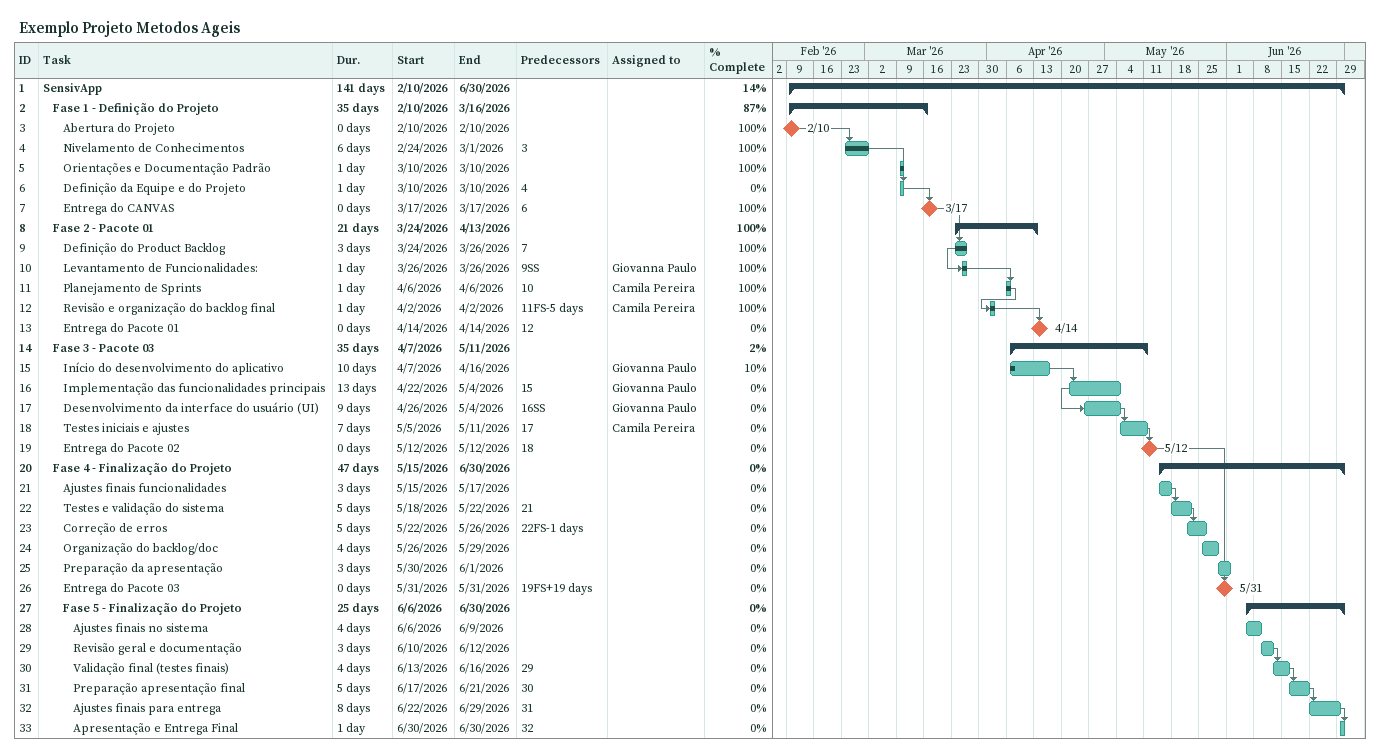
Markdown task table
Exemplo Projeto Metodos Ageis

| ID | Level | Task | Duration | Start | Finish | Predecessors | Resources | % complete |
|---|---|---|---|---|---|---|---|---|
| 1 | 1 | **SensivApp** | 141d | 2026-02-10 | 2026-06-30 |  |  | 14 |
| 2 | 2 | **Fase 1 - Definição do Projeto** | 35d | 2026-02-10 | 2026-03-16 |  |  | 87 |
| 3 | 3 | Abertura do Projeto | 0d | 2026-02-10 | 2026-02-10 |  |  | 100 |
| 4 | 3 | Nivelamento de Conhecimentos | 6d | 2026-02-24 | 2026-03-01 | 3 |  | 100 |
| 5 | 3 | Orientações e Documentação Padrão | 1d | 2026-03-10 | 2026-03-10 |  |  | 100 |
| 6 | 3 | Definição da Equipe e do Projeto | 1d | 2026-03-10 | 2026-03-10 | 4 |  | 0 |
| 7 | 3 | Entrega do CANVAS | 0d | 2026-03-17 | 2026-03-17 | 6 |  | 100 |
| 8 | 2 | **Fase 2 - Pacote 01** | 21d | 2026-03-24 | 2026-04-13 |  |  | 100 |
| 9 | 3 | Definição do Product Backlog | 3d | 2026-03-24 | 2026-03-26 | 7 |  | 100 |
| 10 | 3 | Levantamento de Funcionalidades: | 1d | 2026-03-26 | 2026-03-26 | 9SS | Giovanna Paulo | 100 |
| 11 | 3 | Planejamento de Sprints | 1d | 2026-04-06 | 2026-04-06 | 10 | Camila Pereira | 100 |
| 12 | 3 | Revisão e organização do backlog final | 1d | 2026-04-02 | 2026-04-02 | 11FS-5d | Camila Pereira | 100 |
| 13 | 3 | Entrega do Pacote 01 | 0d | 2026-04-14 | 2026-04-14 | 12 |  | 0 |
| 14 | 2 | **Fase 3 - Pacote 03** | 35d | 2026-04-07 | 2026-05-11 |  |  | 2 |
| 15 | 3 | Início do desenvolvimento do aplicativo | 10d | 2026-04-07 | 2026-04-16 |  | Giovanna Paulo | 10 |
| 16 | 3 | Implementação das funcionalidades principais | 13d | 2026-04-22 | 2026-05-04 | 15 | Giovanna Paulo | 0 |
| 17 | 3 | Desenvolvimento da interface do usuário (UI) | 9d | 2026-04-26 | 2026-05-04 | 16SS | Giovanna Paulo | 0 |
| 18 | 3 | Testes iniciais e ajustes | 7d | 2026-05-05 | 2026-05-11 | 17 | Camila Pereira | 0 |
| 19 | 3 | Entrega do Pacote 02 | 0d | 2026-05-12 | 2026-05-12 | 18 |  | 0 |
| 20 | 2 | **Fase 4 - Finalização do Projeto** | 47d | 2026-05-15 | 2026-06-30 |  |  | 0 |
| 21 | 3 | Ajustes finais funcionalidades | 3d | 2026-05-15 | 2026-05-17 |  |  | 0 |
| 22 | 3 | Testes e validação do sistema | 5d | 2026-05-18 | 2026-05-22 | 21 |  | 0 |
| 23 | 3 | Correção de erros | 5d | 2026-05-22 | 2026-05-26 | 22FS-1d |  | 0 |
| 24 | 3 | Organização do backlog/doc | 4d | 2026-05-26 | 2026-05-29 |  |  | 0 |
| 25 | 3 | Preparação da apresentação | 3d | 2026-05-30 | 2026-06-01 |  |  | 0 |
| 26 | 3 | Entrega do Pacote 03 | 0d | 2026-05-31 | 2026-05-31 | 19FS+19d |  | 0 |
| 27 | 3 | **Fase 5 - Finalização do Projeto** | 25d | 2026-06-06 | 2026-06-30 |  |  | 0 |
| 28 | 4 | Ajustes finais no sistema | 4d | 2026-06-06 | 2026-06-09 |  |  | 0 |
| 29 | 4 | Revisão geral e documentação | 3d | 2026-06-10 | 2026-06-12 |  |  | 0 |
| 30 | 4 | Validação final (testes finais) | 4d | 2026-06-13 | 2026-06-16 | 29 |  | 0 |
| 31 | 4 | Preparação apresentação final | 5d | 2026-06-17 | 2026-06-21 | 30 |  | 0 |
| 32 | 4 | Ajustes finais para entrega | 8d | 2026-06-22 | 2026-06-29 | 31 |  | 0 |
| 33 | 4 | Apresentação e Entrega Final | 1d | 2026-06-30 | 2026-06-30 | 32 |  | 0 |
